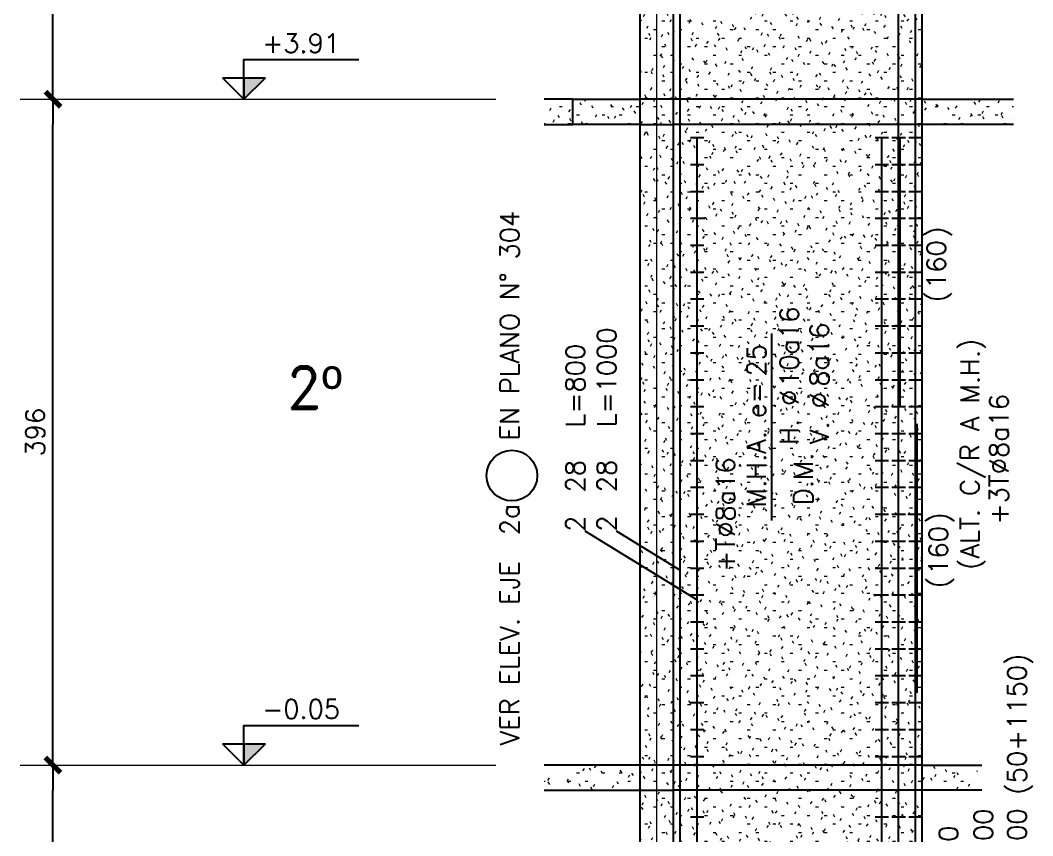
# Model space of a CAD drawing. Extents: x -58 to 5689, y 66 to 4123.
# Drawn here: x 1481 to 2084, y 2509 to 2994 of the extents above; entities that cross this region are included whole.
import ezdxf
from ezdxf.enums import TextEntityAlignment as Align

# ---------------------------------------------------------------- set-up
doc = ezdxf.new("R2010")
doc.units = 0
doc.header["$LTSCALE"] = 30
doc.header["$MEASUREMENT"] = 0
doc.linetypes.add('EJEEa$0$RLE-PROYECCION', pattern=[0.71438, 0.47625, -0.23813])
doc.layers.get('0').update_dxf_attribs({"linetype": 'CONTINUOUS'})
for name, color, linetype in [('EJEEa$0$fe', 7, 'CONTINUOUS'), ('EJEEa$0$RLA-COTAS2', 1, 'CONTINUOUS'), ('EJEEa$0$RLA-FE', 7, 'CONTINUOUS'), ('EJEEa$0$RLA-TEXTOS-FE', 9, 'CONTINUOUS'), ('EJEEa$0$RLA-TEXTOS2', 6, 'CONTINUOUS'), ('EJEEa$0$TEXTOS-FE', 9, 'CONTINUOUS'), ('EJEEa$0$TEXTOS1', 9, 'CONTINUOUS')]:
    doc.layers.add(name, color=color, linetype=linetype)
doc.layers.add('EJEEa$0$RLA-ACHURADO', color=30, linetype='EJEEa$0$RLE-PROYECCION', lineweight=15, transparency=0.7)
for name, color, linetype, lineweight in [('EJEEa$0$RLA-CONTORNO', 30, 'CONTINUOUS', 25), ('EJEEa$0$RLA-EJES', 1, 'CONTINUOUS', 9), ('EJEEa$0$RLA-NIVEL-1', 1, 'CONTINUOUS', 9)]:
    doc.layers.add(name, color=color, linetype=linetype, lineweight=lineweight)
doc.styles.add('EJEEa$0$RomanD', font='romand__.ttf', dxfattribs={"height": 32.5})
doc.styles.add('EJEEa$0$ROMANS', font='romans.shx', dxfattribs={"height": 11.25})
doc.dimstyles.new('EJEEa$0$ING50', dxfattribs={"dimscale": 50, "dimtxt": 0.27, "dimasz": 0.3, "dimexe": 0, "dimexo": 0, "dimgap": 0.1, "dimtad": 1, "dimdec": 1, "dimzin": 12, "dimdsep": 46, "dimtxsty": 'EJEEa$0$ROMANS', "dimblk": 'EJEEa$0$TICK1', "dimblk1": 'EJEEa$0$TICK1', "dimblk2": 'EJEEa$0$TICK1', "dimcen": 0.09, "dimclrd": 2, "dimclre": 1, "dimclrt": 3, "dimadec": 0, "dimazin": 0, "dimtfac": 1, "dimtdec": 0, "dimtix": 1, "dimtmove": 2, "dimatfit": 3, "dimldrblk": 'EJEEa$0$TICK1', "dimfxl": 0, "dimfxlon": 1, "dimtolj": 1, "dimtzin": 0, "dimarcsym": 0})
pattern_1 = [(0, (-900.539, -323.827), (20.32, 5.08), [1.676, -13.564, 1.676, -13.564, -81.28]), (0, (-900.539, -323.827), (20.32, 5.08), [-30.48, 1.676, -28.804, 1.676, -13.564, -35.56]), (0, (-900.539, -323.827), (20.32, 5.08), [-76.2, 1.676, -8.484, 1.676, -23.724]), (120, (-892.919, -321.287), (-14.55941, 15.057636), [1.676, -13.564, 1.676, -13.564, -81.28]), (120, (-892.919, -321.287), (-14.55941, 15.057636), [-30.48, 1.676, -28.804, 1.676, -13.564, -35.56]), (120, (-892.919, -321.287), (-14.55941, 15.057636), [-76.2, 1.676, -8.484, 1.676, -23.724]), (240, (-890.379, -311.127), (-5.76059, -20.137636), [1.676, -13.564, 1.676, -13.564, -81.28]), (240, (-890.379, -311.127), (-5.76059, -20.137636), [-30.48, 1.676, -28.804, 1.676, -13.564, -35.56]), (240, (-890.379, -311.127), (-5.76059, -20.137636), [-76.2, 1.676, -8.484, 1.676, -23.724])]

# ---------------------------------------------------------------- blocks, each defined once
blk = doc.blocks.new('EJEEa$0$TICK1')
at = {"color": 2}
for points in [[(0, 0), (-1, 0)], [(0, 0), (1, 0)]]:
    blk.add_lwpolyline(points, dxfattribs=at)
at = {"color": 2, "const_width": 0.2}
blk.add_lwpolyline([(-0.3, -0.3), (0.3, 0.3)], dxfattribs=at)
blk = doc.blocks.new('EJEEa$0$DIMBLOCK3-EJE Ea')
at = {"color": 2, "lineweight": -2, "transparency": 16777216}
blk.add_line((-1333.42, -386), (-1333.42, -20), dxfattribs=at)
at = {"color": 2, "lineweight": -2, "transparency": 16777216, "xscale": 15, "yscale": 15, "zscale": 15}
for p, rotation in [((-1333.42, -5), 90), ((-1333.42, -401), 270)]:
    blk.add_blockref('EJEEa$0$TICK1', p, dxfattribs=dict(at, rotation=rotation))
at = {"color": 3, "transparency": 16777216, "insert": (-1344.05, -203), "char_height": 11.25, "attachment_point": 5, "rotation": 90, "style": 'EJEEa$0$ROMANS'}
blk.add_mtext('\\A1;396', dxfattribs=at)
blk = doc.blocks.new('EJEEa$0$DIMBLOCK4-EJE Ea')
at = {"color": 2, "lineweight": -2, "transparency": 16777216}
blk.add_line((-1333.42, 10), (-1333.42, 376), dxfattribs=at)
at = {"color": 2, "lineweight": -2, "transparency": 16777216, "xscale": 15, "yscale": 15, "zscale": 15}
for p, rotation in [((-1333.42, 391), 90), ((-1333.42, -5), 270)]:
    blk.add_blockref('EJEEa$0$TICK1', p, dxfattribs=dict(at, rotation=rotation))
at = {"color": 3, "transparency": 16777216, "insert": (-1344.05, 193), "char_height": 11.25, "attachment_point": 5, "rotation": 90, "style": 'EJEEa$0$ROMANS'}
blk.add_mtext('\\A1;396', dxfattribs=at)
blk = doc.blocks.new('EJEEa$0$DIMBLOCK5-EJE Ea')
at = {"color": 2, "lineweight": -2, "transparency": 16777216}
blk.add_line((-1333.42, 406), (-1333.42, 772), dxfattribs=at)
at = {"color": 2, "lineweight": -2, "transparency": 16777216, "xscale": 15, "yscale": 15, "zscale": 15}
for p, rotation in [((-1333.42, 787), 90), ((-1333.42, 391), 270)]:
    blk.add_blockref('EJEEa$0$TICK1', p, dxfattribs=dict(at, rotation=rotation))
at = {"color": 3, "transparency": 16777216, "insert": (-1344.05, 589), "char_height": 11.25, "attachment_point": 5, "rotation": 90, "style": 'EJEEa$0$ROMANS'}
blk.add_mtext('\\A1;396', dxfattribs=at)
blk = doc.blocks.new('EJEEa$0$nivel-el')
blk.add_hatch(color=1).paths.add_polyline_path([(0, 0), (12.5, 12.5), (0, 12.5)])
at = {"color": 3}
blk.add_lwpolyline([(0, 0), (12.5, 12.5), (-12.5, 12.5), (0, 0), (0, 23.61), (68.35, 23.61)], dxfattribs=at)
blk.add_lwpolyline([(0, 0), (12.5, 12.5), (0, 12.5), (0, 0)])
at = {"color": 3, "style": 'EJEEa$0$ROMANS', "flags": 4}
blk.add_attdef('%%P0.00', text='', height=11.25, dxfattribs=at).set_placement((33.96, 27.67), align=Align.CENTER)
blk = doc.blocks.new('*U156')
at = {"layer": 'EJEEa$0$RLA-FE'}
for p, q in [((0, 50), (0, 0)), ((0, 0), (1068.21, 0)), ((1068.21, 0), (1118.21, 0)), ((1118.21, 0), (1150, 0)), ((1150, 0), (1150, 0))]:
    blk.add_line(p, q, dxfattribs=at)
at = {"layer": 'EJEEa$0$RLA-FE', "color": 3, "style": 'EJEEa$0$ROMANS'}
for tag, p, flags in [('TIPO', (573.8, -57.92), 13), ('PHI', (813.34, -65.84), 12), ('DIAM', (823.19, -66.05), 12), ('MINUS', (845.21, -66.05), 13), ('MARK', (858.6, -66.05), 13), ('TEXTO_FE1', (861.91, -66.05), 8), ('TEXTO_FE2', (929.43, -66.04), 8), ('NVECES', (559.93, -76.86), 13), ('NUMFE', (563.86, -96.62), 13), ('CAPA', (572.06, -115.74), 13), ('DESPLAZA', (277.18, -134.17), 13), ('ESPACIO', (283.22, -152.53), 13), ('CANT', (297.06, -171.33), 13)]:
    blk.add_attdef(tag, p, '', height=11.25, dxfattribs=dict(at, flags=flags))
at = {"layer": 'EJEEa$0$RLA-FE', "color": 3, "style": 'EJEEa$0$ROMANS', "flags": 8}
for tag, p in [('F=', (795.03, -66.05)), ('NUM', (809.44, -66.05))]:
    blk.add_attdef(tag, text='', height=11.25, dxfattribs=at).set_placement(p, align=Align.RIGHT)
blk = doc.blocks.new('*U145')
at = {"layer": 'EJEEa$0$RLA-FE'}
for p, q in [((0, 0), (0, 0)), ((0, 0), (618.21, 0)), ((618.21, 0), (668.21, 0)), ((668.21, 0), (700, 0)), ((700, 0), (700, 0))]:
    blk.add_line(p, q, dxfattribs=at)
at = {"layer": 'EJEEa$0$RLA-FE', "color": 3, "style": 'EJEEa$0$ROMANS'}
for tag, p, flags in [('TIPO', (348.8, -57.92), 13), ('PHI', (497.44, -54.04), 12), ('DIAM', (507.3, -54.25), 12), ('MINUS', (529.32, -54.25), 13), ('MARK', (542.71, -54.25), 13), ('TEXTO_FE1', (546.01, -54.25), 8), ('TEXTO_FE2', (613.53, -54.23), 8), ('NVECES', (334.93, -76.86), 13), ('NUMFE', (338.86, -96.62), 13), ('CAPA', (347.06, -115.74), 13), ('DESPLAZA', (277.18, -134.17), 13), ('ESPACIO', (283.22, -152.53), 13), ('CANT', (297.06, -171.33), 13)]:
    blk.add_attdef(tag, p, '', height=11.25, dxfattribs=dict(at, flags=flags))
at = {"layer": 'EJEEa$0$RLA-FE', "color": 3, "style": 'EJEEa$0$ROMANS', "flags": 8}
for tag, p in [('F=', (479.14, -54.25)), ('NUM', (493.55, -54.25))]:
    blk.add_attdef(tag, text='', height=11.25, dxfattribs=at).set_placement(p, align=Align.RIGHT)
blk = doc.blocks.new('*U135')
at = {"layer": 'EJEEa$0$RLA-FE', "color": 6}
blk.add_line((0, -1), (160, -1), dxfattribs=at)
at = {"layer": 'EJEEa$0$RLA-FE', "color": 3, "style": 'EJEEa$0$ROMANS', "flags": 8}
for tag, p in [('(', (65.66, -19.26)), (')', (103.99, -19.26)), ('EMP', (84.68, -19.26))]:
    blk.add_attdef(tag, text='', height=11.25, dxfattribs=at).set_placement(p, align=Align.CENTER)
blk = doc.blocks.new('*U150')
at = {"layer": 'EJEEa$0$RLA-FE'}
for p, q in [((0, 0), (0, 0)), ((0, 0), (568.21, 0)), ((568.21, 0), (618.21, 0)), ((618.21, 0), (650, 0)), ((650, 0), (650, 0))]:
    blk.add_line(p, q, dxfattribs=at)
at = {"layer": 'EJEEa$0$RLA-FE', "color": 3, "style": 'EJEEa$0$ROMANS', "flags": 8}
for tag, p in [('F=', (124.45, -35.3)), ('NUM', (138.86, -35.3))]:
    blk.add_attdef(tag, text='', height=11.25, dxfattribs=at).set_placement(p, align=Align.RIGHT)
at = {"layer": 'EJEEa$0$RLA-FE', "color": 3, "style": 'EJEEa$0$ROMANS'}
for tag, p, flags in [('PHI', (142.76, -35.08), 12), ('DIAM', (152.61, -35.3), 12), ('MINUS', (174.63, -35.3), 13), ('MARK', (188.03, -35.3), 13), ('TEXTO_FE1', (191.33, -35.3), 8), ('TEXTO_FE2', (258.85, -35.28), 8), ('TIPO', (323.8, -57.92), 13), ('NVECES', (309.93, -76.86), 13), ('NUMFE', (313.86, -96.62), 13), ('CAPA', (322.06, -115.74), 13), ('DESPLAZA', (277.18, -134.17), 13), ('ESPACIO', (283.22, -152.53), 13), ('CANT', (297.06, -171.33), 13)]:
    blk.add_attdef(tag, p, '', height=11.25, dxfattribs=dict(at, flags=flags))
blk = doc.blocks.new('*U143')
at = {"layer": 'EJEEa$0$RLA-FE'}
for p, q in [((0, 0), (0, 0)), ((0, 0), (718.21, 0)), ((718.21, 0), (768.21, 0)), ((768.21, 0), (800, 0)), ((800, 0), (800, 0))]:
    blk.add_line(p, q, dxfattribs=at)
at = {"layer": 'EJEEa$0$RLA-FE', "color": 3, "style": 'EJEEa$0$ROMANS', "flags": 8}
for tag, p in [('F=', (308.44, -43.69)), ('NUM', (322.85, -43.69))]:
    blk.add_attdef(tag, text='', height=11.25, dxfattribs=at).set_placement(p, align=Align.RIGHT)
at = {"layer": 'EJEEa$0$RLA-FE', "color": 3, "style": 'EJEEa$0$ROMANS'}
for tag, p, flags in [('PHI', (326.74, -43.48), 12), ('DIAM', (336.6, -43.69), 12), ('MINUS', (358.62, -43.69), 13), ('MARK', (372.01, -43.69), 13), ('TEXTO_FE1', (375.31, -43.69), 8), ('TEXTO_FE2', (442.83, -43.67), 8), ('TIPO', (398.8, -57.92), 13), ('NVECES', (384.93, -76.86), 13), ('NUMFE', (388.86, -96.62), 13), ('CAPA', (397.06, -115.74), 13), ('DESPLAZA', (277.18, -134.17), 13), ('ESPACIO', (283.22, -152.53), 13), ('CANT', (297.06, -171.33), 13)]:
    blk.add_attdef(tag, p, '', height=11.25, dxfattribs=dict(at, flags=flags))
blk = doc.blocks.new('*U144')
at = {"layer": 'EJEEa$0$RLA-FE', "color": 6}
blk.add_line((0, -1), (160, -1), dxfattribs=at)
at = {"layer": 'EJEEa$0$RLA-FE', "color": 3, "style": 'EJEEa$0$ROMANS', "flags": 8}
for tag, p in [('(', (65.66, -27.99)), ('EMP', (84.68, -27.99)), (')', (103.99, -27.99))]:
    blk.add_attdef(tag, text='', height=11.25, dxfattribs=at).set_placement(p, align=Align.CENTER)
blk = doc.blocks.new('*U149')
at = {"layer": 'EJEEa$0$RLA-FE'}
for p, q in [((0, 0), (0, 0)), ((0, 0), (918.21, 0)), ((918.21, 0), (968.21, 0)), ((968.21, 0), (1000, 0)), ((1000, 0), (1000, 0))]:
    blk.add_line(p, q, dxfattribs=at)
at = {"layer": 'EJEEa$0$RLA-FE', "color": 3, "style": 'EJEEa$0$ROMANS'}
for tag, p, flags in [('TIPO', (498.8, -57.92), 13), ('PHI', (493.24, -65.78), 12), ('DIAM', (503.1, -65.99), 12), ('MINUS', (525.12, -65.99), 13), ('MARK', (538.51, -65.99), 13), ('TEXTO_FE1', (541.81, -65.99), 8), ('TEXTO_FE2', (609.33, -65.97), 8), ('NVECES', (484.93, -76.86), 13), ('NUMFE', (488.86, -96.62), 13), ('CAPA', (497.06, -115.74), 13), ('DESPLAZA', (277.18, -134.17), 13), ('ESPACIO', (283.22, -152.53), 13), ('CANT', (297.06, -171.33), 13)]:
    blk.add_attdef(tag, p, '', height=11.25, dxfattribs=dict(at, flags=flags))
at = {"layer": 'EJEEa$0$RLA-FE', "color": 3, "style": 'EJEEa$0$ROMANS', "flags": 8}
for tag, p in [('F=', (474.94, -65.99)), ('NUM', (489.35, -65.99))]:
    blk.add_attdef(tag, text='', height=11.25, dxfattribs=at).set_placement(p, align=Align.RIGHT)
blk = doc.blocks.new('*U146')
at = {"layer": 'EJEEa$0$RLA-FE'}
for p, q in [((0, 0), (0, 0)), ((0, 0), (918.21, 0)), ((918.21, 0), (968.21, 0)), ((968.21, 0), (1000, 0)), ((1000, 0), (1000, 0))]:
    blk.add_line(p, q, dxfattribs=at)
at = {"layer": 'EJEEa$0$RLA-FE', "color": 3, "style": 'EJEEa$0$ROMANS', "flags": 8}
for tag, p in [('F=', (361.09, 38.09)), ('NUM', (375.5, 38.09))]:
    blk.add_attdef(tag, text='', height=11.25, dxfattribs=at).set_placement(p, align=Align.RIGHT)
at = {"layer": 'EJEEa$0$RLA-FE', "color": 3, "style": 'EJEEa$0$ROMANS'}
for tag, p, flags in [('PHI', (379.4, 38.31), 14), ('DIAM', (389.25, 38.09), 12), ('MINUS', (411.27, 38.09), 13), ('MARK', (424.66, 38.09), 13), ('TEXTO_FE1', (427.96, 38.09), 8), ('TEXTO_FE2', (495.49, 38.11), 8), ('TIPO', (498.8, -75.78), 13), ('NVECES', (484.93, -94.72), 13), ('NUMFE', (488.86, -114.48), 13), ('CAPA', (497.06, -133.6), 13), ('DESPLAZA', (278.34, -151.59), 13), ('ESPACIO', (284.39, -169.95), 13), ('CANT', (298.23, -188.75), 13)]:
    blk.add_attdef(tag, p, '', height=11.25, dxfattribs=dict(at, flags=flags))
blk = doc.blocks.new('*U147')
at = {"layer": 'EJEEa$0$RLA-FE'}
for p, q in [((0, 0), (0, 0)), ((0, 0), (718.21, 0)), ((718.21, 0), (768.21, 0)), ((768.21, 0), (800, 0)), ((800, 0), (800, 0))]:
    blk.add_line(p, q, dxfattribs=at)
at = {"layer": 'EJEEa$0$RLA-FE', "color": 3, "style": 'EJEEa$0$ROMANS', "flags": 8}
for tag, p in [('F=', (560.99, 66.74)), ('NUM', (575.39, 66.74))]:
    blk.add_attdef(tag, text='', height=11.25, dxfattribs=at).set_placement(p, align=Align.RIGHT)
at = {"layer": 'EJEEa$0$RLA-FE', "color": 3, "style": 'EJEEa$0$ROMANS'}
for tag, p, flags in [('PHI', (579.29, 66.96), 14), ('DIAM', (589.15, 66.74), 12), ('MINUS', (611.16, 66.74), 13), ('MARK', (624.56, 66.74), 13), ('TEXTO_FE1', (627.86, 66.74), 8), ('TEXTO_FE2', (695.38, 66.76), 8), ('TIPO', (398.8, -75.78), 13), ('NVECES', (384.93, -94.72), 13), ('NUMFE', (388.86, -114.48), 13), ('CAPA', (397.06, -133.6), 13), ('DESPLAZA', (278.34, -151.59), 13), ('ESPACIO', (284.39, -169.95), 13), ('CANT', (298.23, -188.75), 13)]:
    blk.add_attdef(tag, p, '', height=11.25, dxfattribs=dict(at, flags=flags))
blk = doc.blocks.new('*U159')
at = {"layer": 'EJEEa$0$TEXTOS1', "color": 5}
blk.add_line((-55.6, 0), (55.6, 0), dxfattribs=at)
at = {"layer": 'EJEEa$0$TEXTOS-FE', "color": 9, "style": 'EJEEa$0$ROMANS'}
for s, p in [('H. %%C', (5.91, -15.98)), ('D.M.', (-30.78, -24.35)), ('V. %%C', (5.39, -33.82))]:
    blk.add_text(s, height=11.25, dxfattribs=at).set_placement(p, align=Align.CENTER)
at = {"layer": 'EJEEa$0$TEXTOS-FE', "color": 9, "style": 'EJEEa$0$ROMANS', "flags": 12}
for tag, p in [('MALLA_2', (23.91, -16.08)), ('MALLA_3', (24.04, -33.98))]:
    blk.add_attdef(tag, p, '', height=11.25, dxfattribs=at)
at = {"layer": 'EJEEa$0$TEXTOS1', "color": 9, "style": 'EJEEa$0$ROMANS'}
blk.add_text('M.H.A. e=', height=11.25, dxfattribs=at).set_placement((-10.55, 3.6), align=Align.CENTER)
at = {"layer": 'EJEEa$0$TEXTOS1', "color": 9, "style": 'EJEEa$0$ROMANS', "flags": 12}
blk.add_attdef('ESPESOR', (30.06, 3.44), '', height=11.25, dxfattribs=at)
blk = doc.blocks.new('*U168')
at = {"layer": 'EJEEa$0$RLA-FE', "color": 1}
blk.add_line((-4, 0), (4, 0), dxfattribs=at)
blk = doc.blocks.new('*U169')
at = {"layer": 'EJEEa$0$RLA-COTAS2', "color": 0, "linetype": 'ByBlock', "lineweight": -2, "transparency": 16777216}
for p in [(0, 384), (0, 368), (0, 352), (0, 336), (0, 320), (0, 304), (0, 288), (0, 272), (0, 256), (0, 240), (0, 224), (0, 208), (0, 192), (0, 176), (0, 160), (0, 144), (0, 128), (0, 112), (0, 96), (0, 80), (0, 64), (0, 48), (0, 32), (0, 16), (0, 0)]:
    blk.add_blockref('*U168', p, dxfattribs=at)
blk = doc.blocks.new('*U170')
at = {"layer": 'EJEEa$0$RLA-FE', "color": 1}
blk.add_line((-4, 0), (4, 0), dxfattribs=at)
blk = doc.blocks.new('*U171')
at = {"layer": 'EJEEa$0$RLA-COTAS2', "color": 0, "linetype": 'ByBlock', "lineweight": -2, "transparency": 16777216}
for p in [(0, 384), (0, 368), (0, 352), (0, 336), (0, 320), (0, 304), (0, 288), (0, 272), (0, 256), (0, 240), (0, 224), (0, 208), (0, 192), (0, 176), (0, 160), (0, 144), (0, 128), (0, 112), (0, 96), (0, 80), (0, 64), (0, 48), (0, 32), (0, 16), (0, 0)]:
    blk.add_blockref('*U170', p, dxfattribs=at)
blk = doc.blocks.new('*U172')
at = {"layer": 'EJEEa$0$RLA-FE', "color": 1}
blk.add_line((-4, 0), (4, 0), dxfattribs=at)
blk = doc.blocks.new('*U173')
at = {"layer": 'EJEEa$0$RLA-COTAS2', "color": 0, "linetype": 'ByBlock', "lineweight": -2, "transparency": 16777216}
for p in [(0, 384), (0, 368), (0, 352), (0, 336), (0, 320), (0, 304), (0, 288), (0, 272), (0, 256), (0, 240), (0, 224), (0, 208), (0, 192), (0, 176), (0, 160), (0, 144), (0, 128), (0, 112), (0, 96), (0, 80), (0, 64), (0, 48), (0, 32), (0, 16), (0, 0)]:
    blk.add_blockref('*U172', p, dxfattribs=at)
blk = doc.blocks.new('*U174')
at = {"layer": 'EJEEa$0$RLA-FE', "color": 1}
blk.add_line((-4, 0), (4, 0), dxfattribs=at)
blk = doc.blocks.new('*U175')
at = {"layer": 'EJEEa$0$RLA-COTAS2', "color": 0, "linetype": 'ByBlock', "lineweight": -2, "transparency": 16777216}
for p in [(0, 368), (0, 352), (0, 336), (0, 320), (0, 304), (0, 288), (0, 272), (0, 256), (0, 240), (0, 224), (0, 208), (0, 192), (0, 176), (0, 160), (0, 144), (0, 128), (0, 112), (0, 96), (0, 80), (0, 64), (0, 48), (0, 32), (0, 16), (0, 0)]:
    blk.add_blockref('*U174', p, dxfattribs=at)
blk = doc.blocks.new('*U176')
at = {"layer": 'EJEEa$0$RLA-FE', "color": 1}
blk.add_line((-4, 0), (4, 0), dxfattribs=at)
blk = doc.blocks.new('*U177')
at = {"layer": 'EJEEa$0$RLA-COTAS2', "color": 0, "linetype": 'ByBlock', "lineweight": -2, "transparency": 16777216}
for p in [(0, 368), (0, 352), (0, 336), (0, 320), (0, 304), (0, 288), (0, 272), (0, 256), (0, 240), (0, 224), (0, 208), (0, 192), (0, 176), (0, 160), (0, 144), (0, 128), (0, 112), (0, 96), (0, 80), (0, 64), (0, 48), (0, 32), (0, 16), (0, 0)]:
    blk.add_blockref('*U176', p, dxfattribs=at)
blk = doc.blocks.new('*U178')
at = {"layer": 'EJEEa$0$RLA-FE', "color": 1}
blk.add_line((-4, 0), (4, 0), dxfattribs=at)
blk = doc.blocks.new('*U179')
at = {"layer": 'EJEEa$0$RLA-COTAS2', "color": 0, "linetype": 'ByBlock', "lineweight": -2, "transparency": 16777216}
for p in [(0, 368), (0, 352), (0, 336), (0, 320), (0, 304), (0, 288), (0, 272), (0, 256), (0, 240), (0, 224), (0, 208), (0, 192), (0, 176), (0, 160), (0, 144), (0, 128), (0, 112), (0, 96), (0, 80), (0, 64), (0, 48), (0, 32), (0, 16), (0, 0)]:
    blk.add_blockref('*U178', p, dxfattribs=at)
blk = doc.blocks.new('*U180')
at = {"layer": 'EJEEa$0$RLA-FE', "color": 1}
blk.add_line((-4, 0), (4, 0), dxfattribs=at)
blk = doc.blocks.new('*U181')
at = {"layer": 'EJEEa$0$RLA-COTAS2', "color": 0, "linetype": 'ByBlock', "lineweight": -2, "transparency": 16777216}
for p in [(0, 368), (0, 352), (0, 336), (0, 320), (0, 304), (0, 288), (0, 272), (0, 256), (0, 240), (0, 224), (0, 208), (0, 192), (0, 176), (0, 160), (0, 144), (0, 128), (0, 112), (0, 96), (0, 80), (0, 64), (0, 48), (0, 32), (0, 16), (0, 0)]:
    blk.add_blockref('*U180', p, dxfattribs=at)
blk = doc.blocks.new('*U182')
at = {"layer": 'EJEEa$0$RLA-FE', "color": 1}
blk.add_line((-4, 0), (4, 0), dxfattribs=at)
blk = doc.blocks.new('*U183')
at = {"layer": 'EJEEa$0$RLA-COTAS2', "color": 0, "linetype": 'ByBlock', "lineweight": -2, "transparency": 16777216}
for p in [(0, 368), (0, 352), (0, 336), (0, 320), (0, 304), (0, 288), (0, 272), (0, 256), (0, 240), (0, 224), (0, 208), (0, 192), (0, 176), (0, 160), (0, 144), (0, 128), (0, 112), (0, 96), (0, 80), (0, 64), (0, 48), (0, 32), (0, 16), (0, 0)]:
    blk.add_blockref('*U182', p, dxfattribs=at)
blk = doc.blocks.new('EJEEa')
at = {"layer": 'EJEEa$0$RLA-ACHURADO'}
h = blk.add_hatch(dxfattribs=at)
h.set_pattern_fill('SAND - DENSE', color=256, style=0, pattern_type=2)
h.set_pattern_definition(pattern_1)
h.paths.add_polyline_path([(-964.32, 391), (-964.32, 787), (-984.32, 787), (-984.32, 391)], flags=0)
h = blk.add_hatch(dxfattribs=at)
h.set_pattern_fill('SAND - DENSE', color=256, style=0, pattern_type=2)
h.set_pattern_definition(pattern_1)
h.paths.add_polyline_path([(-816.44, 391), (-816.44, 787), (-964.32, 787), (-964.32, 391)], flags=0)
h = blk.add_hatch(dxfattribs=at)
h.set_pattern_fill('SAND - DENSE', color=256, style=0, pattern_type=2)
h.set_pattern_definition(pattern_1)
h.paths.add_polyline_path([(-964.32, 376), (-964.32, 391), (-984.32, 391), (-984.32, 376)], flags=0)
h.paths.add_polyline_path([(-1024.27, 376), (-1024.27, 391), (-1041.24, 391), (-1041.24, 376)], flags=0)
h = blk.add_hatch(dxfattribs=at)
h.set_pattern_fill('SAND - DENSE', color=256, style=0, pattern_type=2)
h.set_pattern_definition(pattern_1)
h.paths.add_polyline_path([(-1024.27, 376), (-984.32, 376), (-984.32, 391), (-1024.27, 391)], flags=0)
h = blk.add_hatch(dxfattribs=at)
h.set_pattern_fill('SAND - DENSE', color=256, style=0, pattern_type=2)
h.set_pattern_definition(pattern_1)
h.paths.add_polyline_path([(-964.32, -5), (-964.32, 391), (-984.32, 391), (-984.32, -5)], flags=0)
h = blk.add_hatch(dxfattribs=at)
h.set_pattern_fill('SAND - DENSE', color=256, style=0, pattern_type=2)
h.set_pattern_definition(pattern_1)
h.paths.add_polyline_path([(-816.44, -5), (-816.44, 391), (-964.32, 391), (-964.32, -5)], flags=0)
h = blk.add_hatch(dxfattribs=at)
h.set_pattern_fill('SAND - DENSE', color=256, style=0, pattern_type=2)
h.set_pattern_definition(pattern_1)
h.paths.add_polyline_path([(-964.32, 376), (-762.02, 376), (-762.02, 391), (-964.32, 391)], flags=0)
h = blk.add_hatch(dxfattribs=at)
h.set_pattern_fill('SAND - DENSE', color=256, style=0, pattern_type=2)
h.set_pattern_definition(pattern_1)
h.paths.add_polyline_path([(-1041.24, -20), (-964.32, -20), (-964.32, -5), (-1041.24, -5), (-1041.24, -15.81)], flags=0)
h = blk.add_hatch(dxfattribs=at)
h.set_pattern_fill('SAND - DENSE', color=256, style=0, pattern_type=2)
h.set_pattern_definition(pattern_1)
h.paths.add_polyline_path([(-964.32, -401), (-964.32, -5), (-984.32, -5), (-984.32, -401)], flags=0)
h = blk.add_hatch(dxfattribs=at)
h.set_pattern_fill('SAND - DENSE', color=256, style=0, pattern_type=2)
h.set_pattern_definition(pattern_1)
h.paths.add_polyline_path([(-816.44, -401), (-816.44, -5), (-964.32, -5), (-964.32, -401)], flags=0)
h = blk.add_hatch(dxfattribs=at)
h.set_pattern_fill('SAND - DENSE', color=256, style=0, pattern_type=2)
h.set_pattern_definition(pattern_1)
h.paths.add_polyline_path([(-964.32, -20), (-783.72, -20), (-783.72, -5), (-964.32, -5)])
at = {"layer": 'EJEEa$0$RLA-CONTORNO'}
for p, q in [((-964.32, -857), (-964.32, 1183)), ((-816.44, -797), (-816.44, 1168)), ((-984.32, 787), (-984.32, -857)), ((-1024.27, 391), (-1041.24, 391)), ((-1024.27, 376), (-1024.27, 391)), ((-1024.27, 391), (-984.32, 391)), ((-964.32, 391), (-984.32, 391)), ((-984.32, 391), (-984.32, 376)), ((-816.44, 391), (-964.32, 391)), ((-816.44, 391), (-762.02, 391)), ((-1041.24, 376), (-1024.27, 376)), ((-984.32, 376), (-1024.27, 376)), ((-984.32, 376), (-964.32, 376)), ((-762.02, 376), (-964.32, 376)), ((-964.32, -5), (-1041.24, -5)), ((-816.44, -5), (-964.32, -5)), ((-816.44, -5), (-780.86, -5)), ((-1041.24, -20), (-964.32, -20)), ((-780.86, -20), (-964.32, -20))]:
    blk.add_line(p, q, dxfattribs=at)
at = {"layer": 'EJEEa$0$RLA-CONTORNO', "color": 2}
for p, q in [((-1017.06, 134.29), (-950.32, 93.37)), ((-998.41, 134.29), (-960.32, 110.93))]:
    blk.add_line(p, q, dxfattribs=at)
at = {"layer": 'EJEEa$0$RLA-EJES'}
blk.add_line((-974.32, -996.18), (-974.32, 1463), dxfattribs=at)
at = {"layer": 'EJEEa$0$RLA-NIVEL-1'}
for p, q in [((-1352.89, 391), (-1069.97, 391)), ((-1352.89, -5), (-1069.97, -5))]:
    blk.add_line(p, q, dxfattribs=at)
at = {"layer": 'EJEEa$0$RLA-TEXTOS-FE', "color": 2}
blk.add_circle((-1060.48, 167.15), 15.07, dxfattribs=at)
ref = blk.add_blockref('EJEEa$0$nivel-el', (-1219.81, 391))
ref.add_attrib('%%P0.00', '+3.91', dxfattribs={"color": 3, "height": 11.25, "style": 'EJEEa$0$ROMANS'}).set_placement((-1185.85, 418.67), align=Align.CENTER)
ref = blk.add_blockref('*U159', (-905.89, 196.01), dxfattribs=dict(rotation=90))
ref.add_attrib('ESPESOR', '25', (-909.33, 226.06), dxfattribs={"layer": 'EJEEa$0$TEXTOS1', "color": 9, "height": 11.25, "rotation": 90, "style": 'EJEEa$0$ROMANS'})
ref.add_attrib('MALLA_2', '10a16', (-889.82, 219.92), dxfattribs={"layer": 'EJEEa$0$TEXTOS-FE', "color": 9, "height": 11.25, "rotation": 90, "style": 'EJEEa$0$ROMANS'})
ref.add_attrib('MALLA_3', '8a16', (-871.92, 220.05), dxfattribs={"layer": 'EJEEa$0$TEXTOS-FE', "color": 9, "height": 11.25, "rotation": 90, "style": 'EJEEa$0$ROMANS'})
ref = blk.add_blockref('EJEEa$0$nivel-el', (-1219.81, -5))
ref.add_attrib('%%P0.00', '-0.05', dxfattribs={"color": 3, "height": 11.25, "style": 'EJEEa$0$ROMANS'}).set_placement((-1185.85, 22.67), align=Align.CENTER)
at = {"layer": 'EJEEa$0$fe'}
ref = blk.add_blockref('*U144', (-830.44, 208), dxfattribs=dict(at, rotation=90))
ref.add_attrib('EMP', '160', dxfattribs={"layer": 'EJEEa$0$RLA-FE', "color": 3, "height": 11.25, "rotation": 90, "style": 'EJEEa$0$ROMANS'}).set_placement((-802.44, 292.68), align=Align.CENTER)
ref.add_attrib('(', '(', dxfattribs={"layer": 'EJEEa$0$RLA-FE', "color": 3, "height": 11.25, "rotation": 90, "style": 'EJEEa$0$ROMANS'}).set_placement((-802.44, 273.66), align=Align.CENTER)
ref.add_attrib(')', ')', dxfattribs={"layer": 'EJEEa$0$RLA-FE', "color": 3, "height": 11.25, "rotation": 90, "style": 'EJEEa$0$ROMANS'}).set_placement((-802.44, 311.99), align=Align.CENTER)
ref = blk.add_blockref('*U135', (-820.44, 38), dxfattribs=dict(at, rotation=90))
ref.add_attrib('EMP', '160', dxfattribs={"layer": 'EJEEa$0$RLA-FE', "color": 3, "height": 11.25, "rotation": 90, "style": 'EJEEa$0$ROMANS'}).set_placement((-801.18, 122.68), align=Align.CENTER)
ref.add_attrib('(', '(', dxfattribs={"layer": 'EJEEa$0$RLA-FE', "color": 3, "height": 11.25, "rotation": 90, "style": 'EJEEa$0$ROMANS'}).set_placement((-801.18, 103.66), align=Align.CENTER)
ref.add_attrib(')', ')', dxfattribs={"layer": 'EJEEa$0$RLA-FE', "color": 3, "height": 11.25, "rotation": 90, "style": 'EJEEa$0$ROMANS'}).set_placement((-801.18, 141.99), align=Align.CENTER)
at = {"layer": 'EJEEa$0$RLA-COTAS2', "rotation": 180}
for name, p in [('*U181', (-950.32, 368)), ('*U179', (-840.44, 368)), ('*U177', (-830.44, 368)), ('*U175', (-820.44, 368)), ('*U183', (-950.32, -20)), ('*U173', (-840.44, -20)), ('*U171', (-830.44, -20)), ('*U169', (-820.44, -20))]:
    blk.add_blockref(name, p, dxfattribs=at)
at = {"layer": 'EJEEa$0$RLA-FE'}
ref = blk.add_blockref('*U143', (-830.44, 208), dxfattribs=dict(at, rotation=90))
ref.add_attrib('DIAM', '25', (-786.75, 544.6), dxfattribs={"color": 3, "height": 11.25, "rotation": 90, "style": 'EJEEa$0$ROMANS'})
ref.add_attrib('NUM', '2', dxfattribs={"color": 3, "height": 11.25, "rotation": 90, "style": 'EJEEa$0$ROMANS'}).set_placement((-786.75, 530.85), align=Align.RIGHT)
ref.add_attrib('TEXTO_FE1', 'L=700', (-786.75, 583.31), dxfattribs={"color": 3, "height": 11.25, "rotation": 90, "style": 'EJEEa$0$ROMANS'})
ref.add_attrib('PHI', '%%C', (-786.96, 534.74), dxfattribs={"color": 3, "height": 11.25, "rotation": 90, "style": 'EJEEa$0$ROMANS'})
ref = blk.add_blockref('*U146', (-960.32, -232), dxfattribs=dict(at, rotation=90))
ref.add_attrib('DIAM', '28', (-998.41, 157.25), dxfattribs={"color": 3, "height": 11.25, "rotation": 90, "style": 'EJEEa$0$ROMANS'})
ref.add_attrib('NUM', '2', dxfattribs={"color": 3, "height": 11.25, "rotation": 90, "style": 'EJEEa$0$ROMANS'}).set_placement((-998.41, 143.5), align=Align.RIGHT)
ref.add_attrib('TEXTO_FE1', 'L=1000', (-998.41, 195.96), dxfattribs={"color": 3, "height": 11.25, "rotation": 90, "style": 'EJEEa$0$ROMANS'})
ref = blk.add_blockref('*U145', (-820.44, 38), dxfattribs=dict(at, rotation=90))
ref.add_attrib('DIAM', '25', (-766.18, 545.3), dxfattribs={"color": 3, "height": 11.25, "rotation": 90, "style": 'EJEEa$0$ROMANS'})
ref.add_attrib('NUM', '2', dxfattribs={"color": 3, "height": 11.25, "rotation": 90, "style": 'EJEEa$0$ROMANS'}).set_placement((-766.18, 531.55), align=Align.RIGHT)
ref.add_attrib('TEXTO_FE1', 'L=700', (-766.18, 584.01), dxfattribs={"color": 3, "height": 11.25, "rotation": 90, "style": 'EJEEa$0$ROMANS'})
ref.add_attrib('PHI', '%%C', (-766.4, 535.44), dxfattribs={"color": 3, "height": 11.25, "rotation": 90, "style": 'EJEEa$0$ROMANS'})
ref = blk.add_blockref('*U147', (-950.32, -432), dxfattribs=dict(at, rotation=90))
ref.add_attrib('DIAM', '28', (-1017.06, 157.15), dxfattribs={"color": 3, "height": 11.25, "rotation": 90, "style": 'EJEEa$0$ROMANS'})
ref.add_attrib('NUM', '2', dxfattribs={"color": 3, "height": 11.25, "rotation": 90, "style": 'EJEEa$0$ROMANS'}).set_placement((-1017.06, 143.39), align=Align.RIGHT)
ref.add_attrib('TEXTO_FE1', 'L=800', (-1017.06, 195.86), dxfattribs={"color": 3, "height": 11.25, "rotation": 90, "style": 'EJEEa$0$ROMANS'})
ref = blk.add_blockref('*U149', (-840.44, -632), dxfattribs=dict(at, rotation=90))
ref.add_attrib('DIAM', '28', (-774.45, -128.9), dxfattribs={"color": 3, "height": 11.25, "rotation": 90, "style": 'EJEEa$0$ROMANS'})
ref.add_attrib('NUM', '2', dxfattribs={"color": 3, "height": 11.25, "rotation": 90, "style": 'EJEEa$0$ROMANS'}).set_placement((-774.45, -142.65), align=Align.RIGHT)
ref.add_attrib('TEXTO_FE1', 'L=1000', (-774.45, -90.19), dxfattribs={"color": 3, "height": 11.25, "rotation": 90, "style": 'EJEEa$0$ROMANS'})
ref.add_attrib('PHI', '%%C', (-774.66, -138.76), dxfattribs={"color": 3, "height": 11.25, "rotation": 90, "style": 'EJEEa$0$ROMANS'})
ref = blk.add_blockref('*U150', (-830.44, -282), dxfattribs=dict(at, rotation=90))
ref.add_attrib('DIAM', '28', (-795.14, -129.39), dxfattribs={"color": 3, "height": 11.25, "rotation": 90, "style": 'EJEEa$0$ROMANS'})
ref.add_attrib('NUM', '2', dxfattribs={"color": 3, "height": 11.25, "rotation": 90, "style": 'EJEEa$0$ROMANS'}).set_placement((-795.14, -143.14), align=Align.RIGHT)
ref.add_attrib('TEXTO_FE1', 'L=700', (-795.14, -90.67), dxfattribs={"color": 3, "height": 11.25, "rotation": 90, "style": 'EJEEa$0$ROMANS'})
ref.add_attrib('PHI', '%%C', (-795.35, -139.24), dxfattribs={"color": 3, "height": 11.25, "rotation": 90, "style": 'EJEEa$0$ROMANS'})
ref = blk.add_blockref('*U156', (-820.44, -952), dxfattribs=dict(at, rotation=90))
ref.add_attrib('DIAM', '28', (-754.38, -128.81), dxfattribs={"color": 3, "height": 11.25, "rotation": 90, "style": 'EJEEa$0$ROMANS'})
ref.add_attrib('NUM', '2', dxfattribs={"color": 3, "height": 11.25, "rotation": 90, "style": 'EJEEa$0$ROMANS'}).set_placement((-754.38, -142.56), align=Align.RIGHT)
ref.add_attrib('TEXTO_FE1', 'L=1200', (-754.38, -90.09), dxfattribs={"color": 3, "height": 11.25, "rotation": 90, "style": 'EJEEa$0$ROMANS'})
ref.add_attrib('TEXTO_FE2', '(50+1150)', (-754.4, -22.57), dxfattribs={"color": 3, "height": 11.25, "rotation": 90, "style": 'EJEEa$0$ROMANS'})
ref.add_attrib('PHI', '%%C', (-754.6, -138.66), dxfattribs={"color": 3, "height": 11.25, "rotation": 90, "style": 'EJEEa$0$ROMANS'})
at = {"layer": 'EJEEa$0$RLA-TEXTOS-FE', "color": 9, "style": 'EJEEa$0$ROMANS'}
blk.add_text('(ALT. C/R A M.H.)', height=11.25, rotation=90, dxfattribs=at).set_placement((-782.45, 179.9), align=Align.CENTER)
at = {"layer": 'EJEEa$0$RLA-TEXTOS2', "color": 5, "insert": (-1178.18, 219.46), "char_height": 25, "width": 62.4158, "attachment_point": 5, "line_spacing_factor": 0.941778, "style": 'EJEEa$0$RomanD'}
blk.add_mtext('2º', dxfattribs=at)
at = {"layer": 'EJEEa$0$TEXTOS-FE', "color": 9, "style": 'EJEEa$0$ROMANS'}
for s, p in [('VER ELEV. EJE  2a   EN PLANO N%%D 304', (-1056.16, 6.86)), ('+3T%%C8a16', (-765.12, 138.11)), ('+T%%C8a16', (-927.78, 109.98))]:
    blk.add_text(s, height=11.25, rotation=90, dxfattribs=at).set_placement(p)
for base, p1, p2, picture, middle in [((-1333.42, 787), (-1338.42, 391), (-1338.42, 787), 'EJEEa$0$DIMBLOCK5-EJE Ea', (-1344.05, 589)), ((-1333.42, 391), (-1338.42, -5), (-1338.42, 391), 'EJEEa$0$DIMBLOCK4-EJE Ea', (-1344.05, 193)), ((-1333.42, -5), (-1338.42, -401), (-1338.42, -5), 'EJEEa$0$DIMBLOCK3-EJE Ea', (-1344.05, -203))]:
    dim = blk.add_linear_dim(base=base, p1=p1, p2=p2, angle=90, dimstyle='EJEEa$0$ING50')
    dim.commit()
    dim.dimension.update_dxf_attribs({"geometry": picture, "text_midpoint": middle})

msp = doc.modelspace()

# ---------------------------------------------------------------- block references
msp.add_blockref('EJEEa', (2834.22, 2555.89))

doc.saveas('drawing.dxf')
